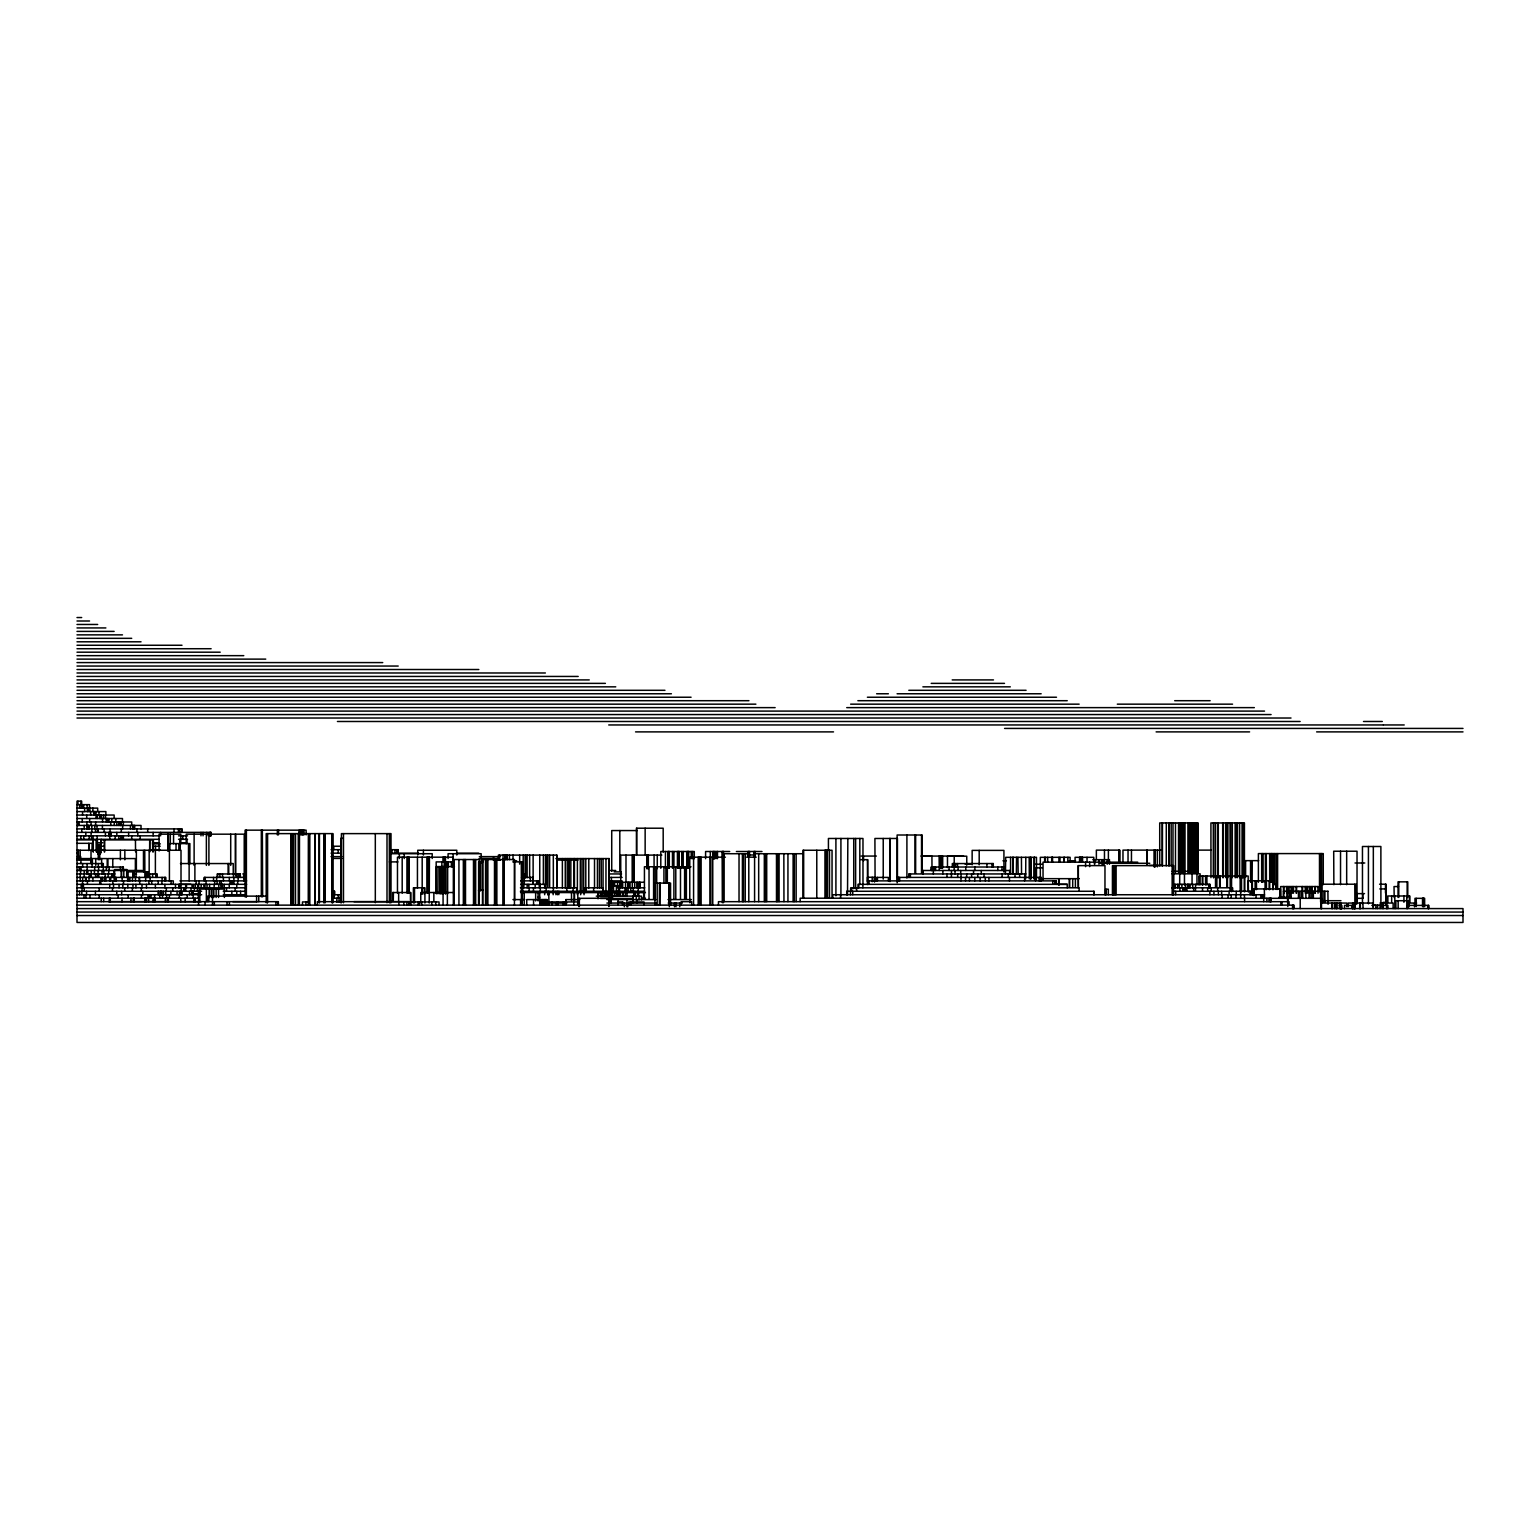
<?xml version="1.0" encoding="UTF-8"?>
<svg xmlns="http://www.w3.org/2000/svg" width="1540" height="1540" viewBox="0 0 1540 1540"><rect width="100%" height="100%" fill="white"/><g stroke="black" fill="none" stroke-linecap="round" stroke-linejoin="round"><path stroke-width="1.5" d="M77 617.54L81.678 617.54M77 621.005L89.551 621.005M77 624.47L97.675 624.47M77 627.935L105.875 627.935M77 631.4L114.133 631.4M77 634.865L122.468 634.865M77 638.33L131.709 638.33M77 641.795L141.026 641.795M77 645.26L181.99 645.26M77 648.725L211.115 648.725M77 652.19L220.201 652.19M77 655.655L243.782 655.655M77 659.12L265.746 659.12M77 662.585L382.728 662.585M77 666.05L398.206 666.05M77 669.515L478.825 669.515M77 672.98L545.372 672.98M77 676.445L578.193 676.445M77 679.91L589.262 679.91M952.201 679.91L993.473 679.91M77 683.375L605.393 683.375M931.219 683.375L1004.484 683.375M77 686.84L615.75 686.84M922.884 686.84L1010.298 686.84M77 690.305L664.953 690.305M908.812 690.305L1026.083 690.305M77 693.77L671.401 693.77M876.626 693.77L888.368 693.77M897.088 693.77L1041.156 693.77M77 697.235L691.075 697.235M867.386 697.235L1056.498 697.235M77 700.7L748.921 700.7M857.876 700.7L1067.239 700.7M1174.693 700.7L1210.151 700.7M77 704.165L755.89 704.165M850.638 704.165L1079.136 704.165M1117.308 704.165L1232.558 704.165M77 707.63L775.14 707.63M846.731 707.63L1254.33 707.63M77 711.095L1264.533 711.095M77 714.56L1271.077 714.56M77 718.025L1291.001 718.025M337.433 721.49L1300.126 721.49M1363.497 721.49L1382.285 721.49M608.724 724.955L1382.958 724.955M1383.478 724.955L1404.211 724.955M1004.581 728.42L1463 728.42M635.558 731.885L833.506 731.885M1156.117 731.885L1249.594 731.885M1316.623 731.885L1463 731.885M77 804.65L89.551 804.65L89.551 808.115M77 808.115L97.675 808.115L97.675 811.58M77 811.58L105.875 811.58L105.875 815.045M77 815.045L114.153 815.045L114.153 818.51M77 818.51L122.468 818.51L122.468 821.975M77 821.975L131.709 821.975L131.709 825.44M77 825.44L141.026 825.44L141.026 828.905M77 828.905L181.951 828.905L181.951 832.37M637.079 830.56L611.726 830.56L611.726 871.293M77 832.37L211.115 832.37L211.115 835.835M77 835.835L158.755 835.835M178.544 835.835L187.553 835.835M343.074 838.337L340.764 838.337L340.764 902.748M77 839.3L158.832 839.3M178.544 839.3L187.553 839.3M77 839.858L97.193 839.858L97.193 851.851M96.616 842.765L102.699 842.765M152.479 842.765L158.832 842.765M77 843.323L92.862 843.323L92.862 850.504M152.422 843.881L160.352 843.881M97.213 844.575L100.177 844.575L100.177 854.18M98.926 846.23L103.488 846.23M153.653 846.23L160.179 846.23M340.147 846.23L333.814 846.23L333.814 849.695M98.926 849.695L103.488 849.695M152.152 849.695L159.891 849.695M331.081 849.695L340.147 849.695M391.372 849.695L398.206 849.695L398.206 853.16M77 850.253L98.271 850.253L98.271 859.84M1119.599 850.119L1119.599 862.073L1119.676 850.119L1096.364 850.119L1096.364 859.686M1161.083 850.119L1122.968 850.119L1122.968 862.073M1197.408 850.119L1211.345 850.119M729.691 851.505L705.59 851.505L705.59 858.704M736.39 851.505L761.992 851.505M100.004 852.737L101.293 852.737M77 853.16L78.367 853.16M331.023 853.16L340.013 853.16M389.755 853.16L418.457 853.16M456.456 853.16L478.709 853.16M390.506 853.718L432.22 853.718L432.22 858.512M748.806 853.718L724.031 853.718L724.031 901.67M803.11 853.718L754.581 853.718L754.581 901.67M556.903 886.751L556.903 855.104L498.402 855.104L498.402 859.628M661.815 855.104L620.736 855.104L620.736 882.228M747.343 854.97L754.061 854.97M861.187 856.067L876.375 856.067M963.578 856.067L920.959 856.067L931.931 856.202L932.008 870.485L931.873 867.02M77 856.625L80.677 856.625L80.677 860.09M331.023 856.625L341.899 856.625M479.325 856.625L500.481 856.625M725.417 857.183L689.766 857.183L689.766 902.729M746.631 857.183L756.217 857.183M77 858.569L78.502 858.569M78.829 858.569L107.203 858.569L107.203 867.617M332.909 858.435L341.976 858.435M479.094 858.435L499.403 858.569M555.959 858.569L609.147 858.569L609.455 898.205M860.802 859.667L867.771 859.667L867.771 884.615M1092.803 859.667L1109.455 859.667L1109.455 864.21M77 860.09L92.381 860.09L92.381 863.555M493.358 860.09L500.481 860.09M557.596 860.09L578.077 860.09M513.475 860.783L516.689 860.783M1002.944 860.783L1006.409 860.783M1069.164 860.783L1075.594 860.783M1243.415 860.648L1258.719 860.648M389.389 861.899L397.917 861.899M453.472 861.899L436.167 861.899L436.167 893.123M482.809 861.899L478.632 861.899L478.632 890.717M512.801 861.899L522.349 861.899L522.349 900.322M1137.714 862.169L1043.042 862.169L1043.042 880.072M1355.007 862.997L1364.787 862.997M1100.195 863.285L1149.783 863.285M77 863.555L103.295 863.555L103.315 870.485M180.45 863.555L233.233 863.555L233.233 874.374M965.195 864.248L972.356 864.248M1035.034 864.248L1042.041 864.248M1149.033 865.365L1161.064 865.365M1078.346 865.634L1078.346 888.022L1078.193 865.634L1104.969 865.634L1104.969 894.74M454.416 866.596L436.359 866.596L436.359 893.797M691.017 866.77L644.432 866.77L644.432 899.341M77 867.02L123.335 867.02L123.335 870.485M1042.157 867.848L1035.958 867.848L1035.977 879.128M77 870.485L142.277 870.485M608.666 870.485L615.75 870.485M1172.113 871.313L1178.755 871.313M1179.486 871.313L1192.634 871.313M614.113 871.871L621.294 871.871M77 873.95L114.961 873.95M146.685 873.95L157.042 873.95L157.042 877.415M240.471 873.95L217.256 873.95L217.371 877.415M242.762 873.95L245.11 873.95M608.666 873.95L621.544 873.95M1025.89 873.95L908.812 873.95L908.927 877.415M1172.056 873.815L1200.122 873.815L1200.122 884.903M133.46 874.22L136.54 874.22M77 877.415L165.685 877.415L165.685 880.88M246.246 877.415L204.204 877.415L204.204 880.88L204.512 877.415M521.521 877.415L533.302 877.415M608.666 877.415L622.122 877.415M875.452 877.28L867.386 877.28L867.386 881.708M897.108 877.415L1041.156 877.415M1039.5 878.666L1079.29 878.666M77 880.88L173.308 880.88L173.308 884.345M179.93 880.88L246.631 880.88M520.674 880.88L538.5 880.88L538.249 884.345M609.032 880.88L622.122 880.88M867.482 880.88L1056.382 880.88L1056.382 884.345M608.82 882.266L644.278 882.266M180.334 884.326L190.902 884.326M1055.882 884.326L1067.239 884.326L1067.239 887.81M1272.579 884.21L1276.236 884.21M1379.571 884.21L1386.173 884.21L1386.173 893.085M77 884.345L246.631 884.345M520.674 884.345L544.698 884.345L544.698 887.81M1067.239 884.345L857.992 884.345L857.992 887.81M611.168 885.731L619.465 885.731M1318.048 886.559L1280.664 886.559L1280.837 897.589M1398.513 886.559L1394.027 886.559L1394.2 897.589M77 887.81L245.572 887.81M520.404 887.81L576.826 887.81L576.749 891.275M608.724 887.81L612.747 887.81M617.521 887.81L644.74 887.81M1171.786 887.81L1232.558 887.81L1232.558 891.275M1253.368 893.296L1253.368 888.926L1280.414 888.926L1280.375 897.666M1379.802 888.926L1385.75 888.926L1385.75 904.23M482.906 890.159L478.555 890.159L478.555 905.135M77 891.275L201.586 891.275M223.262 891.275L245.669 891.275M520.404 891.275L644.74 891.275M1172.825 891.275L1254.272 891.275M1283.436 891.275L1328.077 891.275M453.53 892.526L420.767 892.526L420.767 903.037M520.578 892.526L645.433 892.661M1355.835 893.624L1364.498 893.624M1386.212 893.624L1386.963 902.19M190.979 893.778L200.084 893.778M77 894.74L201.663 894.74M223.262 894.74L245.669 894.74M332.293 894.74L340.244 894.74L340.244 898.205L332.293 898.205M1264.533 894.74L832.755 894.74L832.755 898.205M266.458 896.126L207.592 896.126L207.592 901.67M596.269 896.126L609.821 896.126M611.072 896.126L641.506 896.126L641.506 899.822M537.845 897.243L539.789 897.243M1278.912 897.243L1291.309 897.243M77 898.205L198.698 898.205L198.525 905.135M613.035 898.205L578.809 898.34L578.809 906.54M641.429 898.205L645.433 898.205M1363.343 898.34L1356.779 898.34L1356.779 902.44M600.427 898.475L631.92 898.475M512.935 899.591L524.697 899.591M579.868 899.591L565.835 899.591L565.623 905.135M606.895 899.591L655.867 899.591M667.994 899.591L691.402 899.591M1320.646 900.707L1325.593 900.707M1326.44 900.707L1340.974 900.707M1408.292 900.707L1408.292 906.617L1408.446 900.707L1395.875 900.707L1395.875 908.6M77.231 901.651L278.374 901.67L278.374 905.135M108.763 901.651L201.297 901.651M232.752 901.651L257.199 901.651M336.375 901.651L341.649 901.651M353.95 901.651L408.966 901.651L408.966 905.135M308.25 901.94L302.475 901.94L302.475 905.135M408.966 901.67L317.375 901.67L317.375 905.135M409.332 901.94L439.035 901.94L439.035 905.135M1386.616 902.363L1383.228 902.363L1383.305 908.6M550.512 903.056L566.836 903.056M606.895 903.056L656.329 903.056M668.168 903.056L682.336 903.056M1321.128 903.056L1346.845 903.056L1346.845 906.752M1379.994 903.056L1393.142 903.056L1393.142 908.6M1416.646 903.056L1408.927 903.056L1408.985 906.752M77 905.135L1293.985 905.135L1293.985 908.6M1372.486 905.135L1382.169 905.135L1382.169 908.6M1339.28 905.404L1341.667 905.404L1341.667 908.6M1354.314 905.404L1344.536 905.404L1344.536 908.6M1371.948 905.404L1375.913 905.404L1375.913 908.6M1380.398 905.404L1387.906 905.404L1387.906 908.6M77 908.6L1463 908.581L1463 922.46L77 922.46L77 801.185L81.678 801.185L81.678 804.65M77 912.065L1463 912.065M77 915.53L1463 915.53M1428.754 908.6L1428.774 905.404L1407.599 905.404L1407.618 908.6L1407.926 905.404M1428.485 905.404L1428.427 908.6M1428.081 905.404L1428.081 908.6M1424.635 906.54L1424.635 898.34L1414.971 898.34L1414.971 906.54M1423.961 898.34L1423.961 906.54M1423.672 898.34L1423.672 906.54M1423.422 898.34L1423.422 906.54M1422.844 898.34L1422.844 906.54M1422.537 898.34L1422.537 906.54M1416.261 898.34L1416.261 906.54M1414.49 903.056L1414.49 906.752M1409.774 902.286L1409.774 895.991L1387.867 895.991L1387.867 902.286M1409.408 895.991L1409.408 902.286M1407.772 897.454L1407.772 881.843L1398.031 881.843L1398.031 897.454M1407.156 881.843L1407.137 897.589M1406.752 895.991L1406.829 908.6M1403.922 895.991L1403.922 902.286M1398.782 881.843L1398.782 897.454M1398.166 900.707L1398.166 908.6M1394.817 895.991L1394.817 908.6M1391.66 895.991L1391.66 902.286M1387.02 905.404L1387.02 908.6M1386.539 902.363L1386.616 908.6M1385.5 884.21L1385.5 893.085M1380.899 906.752L1380.88 846.5L1362.457 846.5L1362.476 903.826M1380.09 905.135L1380.09 908.6M1377.588 905.135L1377.588 908.6M1373.333 846.5L1373.333 906.213M1373.045 908.6L1373.045 903.056L1348.193 903.056L1348.193 906.752M1368.425 846.5L1368.425 903.826M1362.861 893.624L1362.861 897.916M1362.938 903.056L1363.054 908.6M1360.359 903.056L1360.359 908.6M1359.936 903.056L1360.032 908.6M1359.743 903.056L1359.705 908.6M1357.029 903.826L1357.029 851.216L1333.698 851.216L1333.871 884.692M1356.49 893.624L1356.49 897.916M1356.143 904.173L1356.143 884.21L1322.071 884.21L1322.167 902.094M1355.123 903.056L1355.142 908.6M1354.796 884.21L1354.911 908.6M1354.661 903.056L1354.642 908.6M1354.43 903.056L1354.314 908.6M1353.506 905.404L1353.506 908.6M1352.986 903.056L1352.89 908.6M1352.678 903.056L1352.678 906.752M1352.447 905.404L1352.447 908.6M1352.159 905.404L1352.159 908.6M1346.672 851.216L1346.672 884.692M1341.475 905.404L1341.475 908.6M1341.148 905.404L1341.109 908.6M1340.84 903.056L1340.859 908.6M1340.532 851.216L1340.532 884.692M1340.589 905.404L1340.589 908.6M1340.301 903.056L1340.301 908.6M1339.377 903.056L1339.377 908.6M1337.105 903.056L1337.105 908.6M1334.391 903.056L1334.391 908.6M1332.254 903.056L1332.254 908.6M1331.946 903.056L1331.946 908.6M1327.884 891.275L1328.077 904.269M1324.92 891.275L1324.92 902.094M1323.919 891.275L1323.919 902.094M1323.264 884.672L1323.264 853.584L1258.392 853.584L1258.392 882.285M1321.609 853.584L1321.686 884.672M1321.493 908.6L1321.493 898.34L800.146 898.205L800.146 901.67M1321.224 898.34L1321.224 908.6M1321.012 898.34L1320.82 908.6M1320.589 853.584L1320.627 902.094M1319.491 853.584L1319.491 891.853M1317.874 886.559L1318.048 893.181M1315.314 886.559L1315.314 893.181M1314.91 886.559L1314.91 893.181M1313.351 891.275L1313.351 897.762M1312.215 886.559L1312.196 893.181M1311.83 891.275L1311.811 897.762M1311.06 886.559L1311.06 893.181M1310.078 891.275L1310.078 897.762M1309.539 886.559L1309.539 893.181M1309.058 891.275L1309.077 897.762M1307.575 886.559L1307.595 893.181M1306.382 886.559L1306.382 893.181M1305.805 891.275L1305.881 897.762M1305.246 886.559L1305.246 893.181M1302.551 886.559L1302.744 897.762M1302.128 886.559L1302.128 893.181M1301.724 891.275L1301.743 897.762M1299.991 891.275L1299.991 897.762M1300.222 898.34L1300.203 908.6M1298.451 891.275L1298.451 897.762M1296.622 886.559L1296.603 893.181M1296.199 886.559L1296.199 893.181M1293.504 886.559L1293.504 893.181M1293.427 905.135L1293.427 908.6M1292.984 905.135L1292.984 908.6M1292.561 905.135L1292.561 908.6M1292.368 886.559L1292.368 893.181M1291.02 886.559L1291.175 897.762M1289.115 886.559L1289.115 893.181M1289.076 905.135L1289.076 901.67L718.449 901.67L718.449 905.135M1288.094 901.67L1288.094 905.135M1287.729 886.559L1287.902 897.762M1287.806 898.34L1287.806 906.54M1287.575 898.34L1287.575 902.44M1286.882 891.275L1286.882 897.762M1286.593 886.559L1286.593 893.181M1283.898 886.559L1283.898 893.181M1283.629 891.275L1283.629 897.762M1283.475 886.559L1283.436 897.762M1281.954 901.67L1281.954 905.135M1280.933 901.67L1280.857 905.135M1280.125 888.926L1280.087 897.666M1277.603 853.584L1277.603 889.466M1276.16 853.584L1276.16 889.466M1276.025 884.21L1276.025 888.638M1274.562 853.584L1274.562 884.672M1273.811 853.584L1273.811 884.672M1273.08 889.62L1273.08 880.745L1248.247 880.745L1248.439 891.833M1272.868 880.745L1272.868 889.62M1272.233 853.584L1272.233 882.285M1271.848 853.584L1271.848 882.285M1271.405 853.584L1271.405 882.285M1271.077 898.205L1271.077 901.67M1270.866 853.584L1270.866 882.285M1270.673 898.205L1270.673 901.67M1270.057 898.205L1270.057 901.67M1269.653 853.584L1269.711 889.62M1269.172 880.745L1269.172 889.62M1269.018 898.205L1269.018 901.67M1266.9 898.205L1266.9 901.67M1266.284 853.584L1266.438 889.62M1265.38 853.584L1265.38 882.285M1265.072 880.745L1265.052 889.62M1264.321 888.926L1264.533 898.205M1264.051 894.74L1264.282 898.205M1263.705 898.205L1263.705 901.67M1263.031 894.74L1263.031 898.205M1262.915 853.584L1262.915 882.285M1262.434 853.584L1262.434 882.285M1262.184 894.74L1262.184 898.205M1261.664 853.584L1261.664 882.285M1260.837 894.74L1260.837 898.205M1256.467 880.745L1256.486 889.62M1256.062 894.74L1256.062 898.205M1255.119 880.745L1255.119 889.62M1254.157 891.275L1254.272 894.74M1253.753 888.926L1253.926 895.471M1253.406 888.926L1253.445 895.471M1252.559 891.275L1252.559 894.74M1252.367 880.745L1252.386 891.833M1252.039 860.648L1251.827 891.833M1251.481 860.648L1251.481 882.228M1251.231 891.275L1251.231 894.74M1250.557 860.648L1250.557 882.228M1249.96 891.275L1249.96 894.74M1248.17 891.699L1248.17 876.029L1198.755 876.029L1198.909 884.98M1245.61 860.648L1245.61 877.434M1244.801 876.029L1244.801 891.699M1244.436 877.665L1244.436 822.938L1210.921 822.938L1210.96 877.665M1244.397 894.74L1244.647 901.67M1244.262 876.029L1244.262 891.699M1243.608 822.938L1243.608 877.665M1242.511 822.938L1242.511 877.665M1242.299 822.938L1242.299 877.665M1241.529 876.029L1241.529 891.699M1240.682 891.275L1240.682 898.205M1240.143 876.029L1240.162 891.699M1239.642 822.938L1239.642 877.665M1237.486 822.938L1237.486 877.665M1236.254 891.275L1236.254 894.74M1236.023 822.938L1236.023 877.665M1235.946 894.74L1235.946 898.205M1235.138 822.938L1235.138 877.665M1232.308 822.938L1232.308 877.665M1231.557 876.029L1231.576 891.699M1231.23 887.81L1231.23 891.275M1231.23 894.74L1231.23 898.205M1230.73 822.938L1230.73 877.665M1230.037 822.938L1230.21 887.232M1230.037 887.81L1230.037 891.275M1229.112 891.275L1229.112 894.74M1228.111 894.74L1228.111 898.205M1227.919 822.938L1227.919 877.665M1227.457 876.029L1227.457 887.232M1226.803 822.938L1226.918 887.232M1225.763 822.938L1225.763 877.665M1223.376 822.938L1223.376 877.665M1222.683 822.938L1222.683 877.665M1222.182 894.74L1222.182 898.205M1221.624 891.275L1221.624 894.74M1220.142 876.029L1220.161 887.232M1219.622 876.029L1219.622 887.232M1218.294 822.938L1218.294 877.665M1218.371 891.275L1218.371 894.74M1218.044 822.938L1218.044 877.665M1217.659 887.81L1217.659 891.275M1216.889 876.029L1216.87 887.232M1215.58 822.938L1215.561 877.665M1215.503 876.029L1215.522 887.232M1213.944 891.275L1213.944 894.74M1213.655 822.938L1213.655 877.665M1213.405 822.938L1213.405 877.665M1211.249 887.81L1211.249 891.275M1210.151 887.81L1210.151 884.345L1174.693 884.345L1174.693 887.81M1209.901 891.275L1209.901 894.74M1209.593 884.345L1209.593 887.81M1208.804 884.345L1208.804 887.81M1207.668 887.81L1207.668 891.275M1206.917 876.029L1206.917 884.98M1205.551 876.029L1205.57 884.98M1202.817 876.029L1202.817 884.98M1202.528 887.81L1202.528 891.275M1202.278 876.029L1202.278 884.98M1198.159 872.91L1198.159 822.938L1159.716 822.938L1159.716 865.769M1197.369 822.938L1197.408 874.027M1196.965 873.815L1196.965 884.903M1196.33 822.938L1196.33 872.91M1196.08 822.938L1196.08 872.91M1195.54 884.345L1195.464 891.275M1194.732 822.938L1194.732 872.91M1193.712 822.938L1193.712 872.91M1193.635 887.81L1193.635 891.275M1192.769 884.345L1192.769 887.81M1192.518 822.938L1192.518 872.91M1192.075 873.815L1192.056 884.903M1191.517 822.938L1191.517 872.91M1190.324 822.938L1190.324 872.91M1190.093 884.345L1190.093 887.81M1188.899 884.345L1188.899 887.81M1188.822 822.938L1188.822 872.91M1187.918 822.938L1187.918 872.91M1187.513 884.345L1187.59 887.81M1186.897 887.81L1186.897 891.275M1185.473 884.345L1185.377 891.275M1185.011 822.938L1185.011 872.91M1184.472 873.815L1184.472 884.903M1184.145 887.81L1184.145 891.275M1183.567 822.938L1183.567 872.91M1183.375 887.81L1183.375 891.275M1182.951 887.81L1182.951 891.275M1182.758 822.938L1182.758 872.91M1182.046 822.938L1182.046 872.91M1181.912 884.345L1181.912 887.81M1180.737 822.938L1180.737 872.91M1179.717 873.815L1179.659 884.903M1179.89 887.81L1179.89 891.275M1179.563 822.938L1179.563 872.91M1179.216 884.345L1179.216 887.81M1178.524 822.938L1178.524 872.91M1177.638 884.345L1177.638 887.81M1175.482 822.938L1175.482 872.91M1175.713 891.275L1175.713 894.74M1175.193 884.345L1175.193 887.81M1173.576 894.74L1173.769 865.634L1112.457 865.634L1112.457 894.74M1173.364 873.815L1173.403 887.117M1172.999 822.938L1172.941 894.74M1172.787 865.634L1172.825 894.74M1172.152 865.634L1172.152 894.74M1171.17 822.938L1171.17 865.769M1169.11 822.938L1169.11 865.769M1168.937 822.938L1168.937 865.769M1166.3 822.938L1166.261 865.769M1162.45 822.938L1162.45 865.769M1162.199 822.938L1162.199 865.769M1157.349 850.119L1157.349 866.866M1155.193 850.119L1155.193 866.866M1154.673 850.119L1154.673 866.866M1154.114 850.119L1154.114 866.866M1147.262 850.119L1147.262 864.46M1146.838 850.119L1146.838 864.46M1131.457 850.119L1131.457 862.073M1128.031 850.119L1128.031 862.073M1118.906 850.119L1118.906 862.073M1116.115 865.634L1116.134 894.74M1115.249 865.634L1115.249 894.74M1114.363 865.634L1114.344 894.74M1113.497 865.634L1113.401 894.74M1112.727 865.634L1112.727 894.74M1108.396 850.119L1108.396 862.073M1108.319 894.74L1108.319 889.196L1105.605 889.196L1105.605 894.74M1107.356 859.667L1107.221 864.21M1106.028 889.196L1106.028 894.74M1104.469 850.119L1104.469 859.686M1103.891 859.667L1103.891 864.21M1103.718 859.667L1103.718 864.21M1102.39 859.667L1102.39 864.21M1102.139 859.667L1102.139 864.21M1098.771 859.667L1098.963 864.21M1094.651 859.667L1094.651 864.21M1094.478 859.667L1094.478 864.21M1094.151 894.74L1094.151 891.275L846.731 891.275L846.731 894.74M1093.785 862.131L1093.785 857.318L1075.074 857.318L1075.074 862.131M1093.746 891.275L1093.746 894.74M1089.665 862.169L1089.665 866.654M1087.028 857.318L1087.028 862.131M1085.585 862.169L1085.585 866.654M1082.562 857.318L1082.562 862.131M1082.216 857.318L1082.216 862.131M1082.023 857.318L1081.754 862.131M1080.984 857.318L1080.984 862.131M1080.753 857.318L1080.753 862.131M1079.887 857.318L1079.887 862.131M1079.559 857.318L1079.559 862.131M1079.136 891.275L1079.136 887.81L850.677 887.81L850.446 894.74M1075.401 878.666L1075.401 887.078M1072.706 878.666L1072.706 887.078M1070.127 862.131L1070.127 857.318L1040.328 857.318L1040.328 878.955M1069.607 878.666L1069.607 887.078M1069.357 878.666L1069.357 887.078M1067.913 857.318L1067.759 862.131M1064.255 857.318L1064.255 862.131M1063.948 857.318L1063.948 862.131M1059.982 857.318L1059.982 862.131M1059.154 878.666L1059.154 884.961M1058.943 857.318L1058.943 862.131M1058.788 878.666L1058.788 884.961M1055.997 880.88L1055.997 884.345M1054.785 880.88L1054.785 884.345M1052.552 857.318L1052.552 862.131M1052.763 880.88L1052.763 884.345M1052.09 857.318L1052.09 862.131M1051.724 857.318L1051.724 862.131M1047.662 857.318L1047.72 862.131M1045.371 857.318L1045.371 862.131M1044.64 857.318L1044.64 862.131M1041.059 877.415L1041.156 880.88M1040.559 877.415L1040.559 880.88M1039.134 877.415L1039.134 880.88M1036.478 878.955L1036.478 857.318L1005.697 857.318L1005.427 873.95M1035.535 877.415L1035.535 880.88M1034.36 857.318L1034.36 878.955M1034.226 857.318L1034.226 878.955M1030.914 857.318L1030.914 878.955M1030.607 857.318L1030.607 878.955M1029.182 857.318L1029.317 878.955M1025.813 857.318L1025.64 878.955M1024.87 873.95L1024.87 877.415M1024.601 877.415L1024.601 880.88M1021.424 857.318L1021.54 874.162M1019.615 873.95L1019.615 877.415M1017.921 857.318L1018.171 874.162M1016.573 857.318L1016.362 874.162M1015.014 873.95L1015.014 877.415M1013.127 857.318L1013.127 874.162M1012.916 857.318L1012.916 874.162M1010.567 857.318L1010.567 874.162M1010.298 873.95L1010.298 870.485L922.884 870.485L922.884 873.95M1009.663 870.485L1009.605 873.95M1009.451 877.415L1009.451 880.88M1008.276 873.95L1008.276 877.415M1004.484 870.485L1004.484 867.02L931.238 867.02L931.238 870.485M1003.926 872.025L1003.926 850.388L972.144 850.388L972.144 864.826M1003.772 867.02L1003.772 870.485M1002.001 867.02L1002.001 870.485M1002.136 873.95L1002.136 877.415M997.785 867.02L997.785 870.485M993.281 867.02L993.281 863.555L952.317 863.555L952.336 867.02M993.127 863.555L993.127 867.02M991.991 863.555L991.991 867.02M988.95 877.415L988.95 880.88M986.909 863.555L986.909 867.02M985.311 877.415L985.311 880.88M984.079 873.95L984.079 877.415M981.288 870.485L981.288 873.95M980.114 877.415L980.114 880.88M979.19 850.388L979.19 864.826M977.727 873.95L977.727 877.415M974.859 867.02L974.859 870.485M974.801 877.415L974.801 880.88M973.53 870.485L973.53 873.95M971.605 873.95L971.605 877.415M969.411 877.415L969.411 880.88M966.754 865.268L966.754 856.202L947.485 856.202L947.485 867.54M966.697 873.95L966.697 877.415M965.753 867.02L965.753 870.485M965.561 877.415L965.561 880.88M961.095 873.95L960.96 880.88M960.691 870.485L960.691 873.95M958.092 867.02L958.092 870.485M957.668 873.95L957.668 877.415M957.514 863.555L957.514 867.02M955.647 863.555L955.647 867.02M955.031 870.485L955.031 873.95M954.222 856.202L954.222 865.268M954.184 867.02L954.184 870.485M953.375 863.555L953.375 867.02M951.489 870.485L951.412 877.415M949.063 867.02L949.063 870.485M946.965 873.95L946.965 877.415M942.865 870.485L942.865 873.95M942.615 856.067L942.615 868.079M942.326 856.067L942.326 868.079M941.383 856.067L941.383 868.079M941.132 856.067L941.132 868.079M939.111 856.067L939.265 870.485M935.55 867.02L935.55 870.485M934.53 867.02L934.53 870.485M933.375 867.02L933.336 873.95M931.411 867.02L931.411 870.485M923.192 870.485L923.192 873.95M922.21 873.238L922.21 835.007L897.127 835.007L897.127 882.786M921.536 835.007L921.536 873.238M915.646 835.007L915.646 873.238M914.991 835.007L914.991 873.238M910.39 873.95L910.39 877.415M909.274 873.95L909.274 877.415M906.906 835.007L906.906 878.012M899.63 877.415L899.63 880.88M898.744 877.415L898.744 880.88M898.359 877.415L898.359 880.88M897.435 881.477L897.435 838.472L874.913 838.472L875.086 881.477M890.159 838.472L890.159 881.477M889.812 838.472L889.812 881.477M888.368 880.88L888.368 877.415L876.626 877.415L876.626 880.88M883.229 838.472L883.229 879.09M877.434 877.415L877.434 880.88M874.566 877.28L874.566 881.708M874.393 877.28L874.393 881.708M872.198 877.28L872.198 881.708M869.022 880.88L869.022 884.345M867.424 859.667L867.482 884.345M863.555 856.067L863.555 860.879M862.978 883.864L862.978 838.472L828.424 838.472L828.424 850.407M862.9 884.345L862.9 887.81M859.821 838.472L859.821 883.864M858.819 884.345L858.819 887.81M856.625 887.81L856.625 891.275M855.624 838.472L855.624 888.638M853.738 838.472L853.738 888.638M852.756 891.275L852.756 894.74M851.678 887.81L851.678 891.275M847.847 838.472L847.52 894.74M847.154 891.275L847.154 894.74M840.917 838.472L840.917 895.818M840.551 894.74L840.551 898.205M835.912 838.472L835.912 895.818M832.043 898.205L832.043 850.253L802.918 850.253L802.918 898.205M829.482 850.253L829.482 898.205M827.5 850.253L827.5 898.205M826.614 850.253L826.614 898.205M825.729 850.253L825.729 898.205M824.978 850.253L824.978 898.205M816.778 850.253L816.778 898.205M803.668 850.253L803.668 898.205M796.141 853.718L796.141 901.67M794.293 853.718L794.293 901.67M793.119 853.718L793.119 901.67M787.941 853.718L787.941 901.67M783.841 853.718L783.956 901.67M779.086 853.718L779.086 901.67M777.719 853.718L777.719 901.67M776.487 853.718L776.487 901.67M766.708 853.718L766.708 901.67M765.341 853.718L765.341 901.67M764.321 853.718L764.321 901.67M758.681 853.718L758.681 901.67M755.216 851.505L755.216 856.298M754.889 851.505L754.889 856.298M754.311 851.505L754.311 856.298M749.537 851.505L749.479 856.298M749.229 851.505L749.056 856.298M748.787 851.505L748.806 901.67M748.421 851.505L748.421 856.298M747.94 851.505L747.94 856.298M745.225 853.718L745.225 901.67M743.435 853.718L743.435 901.67M742.415 853.718L742.415 901.67M739.027 853.718L739.027 901.67M723.453 851.505L723.453 856.298M723.357 857.183L723.357 902.729M723.28 851.505L723.28 856.298M722.934 851.505L722.934 858.704M722.606 851.505L722.606 858.704M722.144 851.505L722.337 902.729M717.486 851.505L717.39 858.704L717.236 851.505M715.908 851.505L715.908 858.704M714.483 858.704L714.483 851.505L714.156 858.704M713.906 851.505L713.906 858.704M713.309 851.505L713.309 858.704M712.943 851.505L712.943 858.704M712.75 857.183L712.75 905.135M710.903 857.183L710.903 905.135M710.325 851.505L710.325 858.704M709.882 857.183L709.882 905.135M701.124 857.183L701.124 905.135M700.238 857.183L700.238 905.135M699.199 857.183L699.199 905.135M698.178 857.183L698.178 905.135M694.29 858.704L694.29 851.505L660.795 851.505L660.795 868.31M693.577 857.183L693.577 905.135M692.557 851.505L692.557 858.704M691.672 905.135L691.672 901.67L681.123 901.67L681.123 905.135M691.21 851.505L691.21 858.704M688.649 851.505L688.418 868.31M688.38 851.505L688.265 868.31M687.88 851.505L687.88 868.31M687.341 851.505L687.341 868.31M686.936 851.505L686.936 868.31M686.378 866.77L686.378 899.341M685.916 866.77L685.916 899.341M685.011 866.77L685.011 899.341M684.607 866.77L684.607 899.341M683.202 851.505L683.202 868.31M681.758 851.505L681.758 868.31M680.488 866.77L680.488 899.341M679.775 903.056L679.775 906.752M679.101 851.505L679.101 868.31M678.37 851.505L678.37 868.31M677.889 851.505L677.889 868.31M677.427 851.505L677.427 868.31M675.983 903.056L675.983 906.752M675.791 866.77L675.791 899.341M674.501 903.056L674.501 906.752M673.923 851.505L673.904 899.341M672.479 851.505L672.479 868.31M670.554 905.135L670.554 883.094L654.924 883.094L654.924 905.135M669.284 851.505L669.284 868.31M669.246 883.094L669.322 906.752M668.88 851.505L668.899 868.31M668.861 883.094L668.861 905.135M668.456 851.505L668.456 868.31M668.033 851.505L668.033 868.31M667.34 866.77L667.34 883.055M665.877 866.77L665.877 883.055M665.434 851.505L665.434 868.31M663.933 866.77L663.933 883.055M663.201 852.159L663.182 828.212L636.424 828.212L636.424 854.546M660.14 883.094L660.025 905.135M659.486 883.094L659.37 905.135M657.272 855.104L657.272 868.656M657.176 883.094L657.176 905.135M656.694 866.77L656.694 883.055M655.154 866.77L655.154 899.341M654.077 855.104L654.077 868.656M653.595 866.77L653.595 899.341M649.033 866.77L649.033 899.341M648.34 855.104L648.34 868.656M648.051 855.104L648.051 868.656M647.089 855.104L647.089 868.656M646.877 855.104L646.877 868.656M645.144 828.212L645.144 854.546M644.047 905.135L644.047 901.94L628.763 901.94L628.763 905.135M643.662 892.661L643.662 898.205M640.12 882.266L640.12 887.81M639.389 882.266L639.389 887.81M639.139 896.126L638.985 899.822M638.696 892.661L638.696 896.357M638.234 887.81L638.234 891.275M637.868 882.266L637.868 887.81M637.887 892.661L637.887 896.357M637.541 892.661L637.541 896.357M637.233 899.591L637.233 903.287M636.751 828.212L636.751 854.546M636.809 882.266L636.809 887.81M636.366 896.126L636.193 899.822M635.192 892.661L635.192 896.357M634.846 891.275L634.827 896.357L634.673 892.661M634.73 882.266L634.73 887.81M634.172 892.661L634.384 896.357M634.018 855.104L634.018 882.228M634.076 892.661L634.076 896.357M633.806 855.104L633.806 882.228M633.71 892.661L633.71 896.357M633.19 887.81L633.19 891.275M633.036 896.126L633.056 903.287M632.632 855.104L632.632 882.228M632.882 896.126L632.882 899.822M632.285 855.104L632.324 887.81M630.765 887.81L630.765 891.275M630.668 901.94L630.668 905.135M630.053 882.266L630.053 887.81M628.686 882.266L628.686 887.81M628.108 887.81L628.108 891.275M627.781 903.056L627.781 906.752M627.743 882.266L627.743 887.81M627.03 892.661L627.03 896.357M626.972 899.591L626.896 906.752M626.472 887.81L626.472 891.275M625.991 855.104L625.991 882.228M625.548 882.266L625.548 887.81M625.49 892.661L625.298 896.357M625.009 887.81L625.009 891.275M624.335 903.056L624.335 906.752M622.68 882.266L622.68 887.81M622.891 892.661L622.891 896.357M622.718 905.135L622.718 901.94L617.752 901.94L617.752 905.135M622.603 892.661L622.603 896.357M622.622 901.94L622.622 905.135M622.199 882.266L622.199 887.81M620.601 873.95L620.601 877.415M620.659 882.266L620.659 887.81M620.351 882.266L620.351 887.81M620.331 892.661L620.331 896.357M619.812 830.56L619.812 871.293M619.985 892.661L619.985 896.357M619.715 882.266L619.465 891.275M619.273 887.81L619.157 891.275M618.579 885.731L618.579 891.275M618.214 891.275L618.214 894.74M618.214 899.591L618.214 903.287M617.848 901.94L617.848 905.135M617.521 882.266L617.521 885.962M617.54 892.661L617.54 896.357M617.251 892.661L617.251 896.357M616.654 891.275L616.654 894.74M616.404 885.731L616.404 891.275M614.653 882.266L614.653 885.962M614.691 892.661L614.691 896.357M614.402 892.661L614.402 896.357M614.171 882.266L614.171 885.962M613.497 882.266L613.517 891.275M613.247 882.266L613.035 891.275M612.785 882.266L612.785 885.962M612.593 882.266L612.593 885.962M612.323 882.266L612.323 885.962M612.015 892.661L612.015 898.205M611.418 877.415L611.418 880.88M611.688 892.661L611.688 898.205M611.072 882.266L611.168 891.275M610.88 882.266L610.88 887.81M610.918 899.591L610.822 903.287L610.649 899.591M610.437 882.266L610.437 887.81M610.36 889.196L610.36 894.74M609.513 882.266L609.513 887.81M609.109 858.569L608.858 906.54L608.666 898.34M606.952 891.275L606.952 894.74M605.971 858.569L605.952 892.488M605.22 892.661L605.22 896.357M604.412 891.275L604.412 894.74M603.064 858.569L603.064 892.488M602.987 891.275L602.987 887.81L584.873 887.81L584.873 891.275M602.775 892.661L602.775 896.357M601.197 858.569L601.312 887.964M601.255 892.661L601.255 896.357M600.966 892.661L600.966 896.357M599.407 858.569L599.407 887.964M598.656 892.661L598.656 896.357M598.29 892.661L598.29 896.357M598.059 892.526L598.059 898.821M597.443 858.569L597.443 887.964M594.517 858.569L594.517 887.964M593.631 887.81L593.631 891.275M588.781 858.569L588.781 887.964M586.105 887.81L586.105 891.275M585.797 858.569L585.797 892.488M585.72 887.81L585.72 891.275M584.064 891.275L584.064 894.74M583.737 858.569L583.66 892.488M582.062 858.569L581.928 892.488M580.696 891.275L580.696 894.74M580.31 858.569L580.31 892.488M579.348 898.34L579.348 906.54M577.808 892.526L577.808 900.938M577.404 858.569L577.385 894.74M577.693 905.135L577.693 901.94L557.288 901.94L557.288 905.135M574.516 892.526L574.516 900.938M574.42 858.569L574.459 887.964M574.189 892.526L574.228 900.938M573.977 858.569L573.977 887.964M573.785 901.94L573.785 905.135M573.13 887.81L573.13 891.275M571.494 892.526L571.532 900.938M570.84 858.569L570.84 887.964M567.221 858.569L567.221 887.964M566.797 887.81L566.797 891.275M565.931 899.591L566.027 905.135M565.257 858.569L565.276 887.964M565.392 901.94L565.392 905.135M563.775 901.94L563.775 905.135M563.39 901.94L563.39 905.135M562.37 858.569L562.37 887.964M558.847 891.275L558.847 894.74M557.807 901.94L557.807 905.135M557.442 891.275L557.442 894.74M556.768 855.104L556.749 887.964M556.479 905.135L556.479 901.94L548.952 901.94L548.952 905.135L548.76 892.526M555.921 891.275L555.921 894.74M553.322 855.104L553.341 886.751M553.38 887.81L553.38 891.275M553.168 891.275L553.168 894.74M551.84 901.94L551.84 905.135M549.645 855.104L549.645 886.751M548.856 891.275L548.856 894.74M547.605 855.104L547.605 886.751M547.528 855.104L547.528 886.751M547.124 905.135L547.124 899.591L526.738 899.591L526.738 905.135M546.796 899.591L546.796 905.135M546.161 887.81L546.161 891.275M546.046 899.591L546.046 905.135M545.68 855.104L545.68 886.751M545.564 855.104L545.564 884.499M545.603 899.591L545.603 905.135M545.179 899.591L545.179 905.135M544.659 891.275L544.659 894.74M544.794 899.591L544.794 905.135M544.236 899.591L544.236 905.135M543.408 899.591L543.408 905.135M543.37 855.104L543.37 884.499M542.619 899.591L542.619 905.135M541.81 899.591L541.81 905.135M540.925 899.591L540.925 905.135M540.578 899.591L540.578 905.135M540.213 884.345L540.309 891.275M539.905 899.591L539.905 905.135M539.751 855.104L539.751 884.499M539.712 892.526L539.712 900.938M539.25 884.345L539.25 887.81M538.076 880.88L538.076 884.345M538.095 892.526L538.095 900.938M536.671 880.88L536.671 884.345M535.65 892.526L535.65 900.938M535.188 884.345L535.188 887.81M533.456 887.81L533.456 891.275M533.572 899.591L533.572 905.135M533.129 855.104L533.129 882.228M533.032 877.415L532.879 884.345M530.318 877.415L530.318 880.88M529.644 855.104L529.644 877.704M529.163 887.81L529.163 891.275M528.836 884.345L528.836 887.81M527.123 855.104L527.142 877.704M527.161 884.345L527.161 887.81M525.448 855.104L525.448 877.704M525.39 855.104L525.39 877.704M524.332 884.345L524.216 873.95L522.195 873.95L522.195 877.415M524.235 892.526L524.235 905.135M523.85 884.345L523.85 887.81M523.196 855.104L523.196 877.704M522.599 873.815L522.599 893.778M522.079 899.591L522.079 905.135M521.309 861.899L521.444 905.135M520.578 899.591L520.578 905.135M519.673 855.104L519.673 864.152M514.63 861.899L514.63 900.322M514.437 905.135L514.476 859.532L482.482 859.532L482.482 905.135M513.013 855.104L513.013 859.628M509.432 855.104L509.451 859.628M507.141 855.104L507.141 859.628M507.084 855.104L507.084 859.628M505.293 855.104L505.293 859.628M505.178 855.104L505.178 859.628M504.157 859.532L504.061 905.135M503.888 859.532L503.888 905.135M503.06 855.104L503.041 859.628M502.868 859.532L502.868 905.135M499.422 855.104L499.46 859.628M496.862 859.532L496.862 905.135M495.784 859.532L495.784 905.135M494.494 859.532L494.494 905.135M493.531 856.625L493.531 860.09M487.872 859.532L487.872 905.135M487.083 859.532L487.083 905.135M485.543 859.532L485.543 905.135M482.771 859.532L482.809 905.135M481.154 863.305L481.154 853.718L448.082 853.718L448.082 858.512M480.596 861.899L480.596 890.717M480.307 861.899L480.307 890.717M479.229 905.135L479.229 859.532L453.434 859.532L453.434 905.135M479.017 861.899L479.017 890.717M475.668 859.532L475.668 905.135M474.262 859.532L474.262 905.135M473.492 859.532L473.492 905.135M465.503 859.532L465.503 905.135M464.887 859.532L464.887 905.135M464.175 859.532L464.175 905.135M463.347 859.532L463.347 905.135M458.939 859.532L458.939 905.135M456.803 855.047L456.803 850.253L417.744 850.253L417.744 855.047M453.915 859.532L453.915 905.135M453.665 859.532L453.665 905.135M453.145 853.718L453.145 860.899M453.01 861.899L453.01 866.693M452.875 861.976L452.875 857.183L397.474 857.183L397.474 893.142M451.952 861.899L451.952 866.693M451.393 861.899L451.393 866.693M448.333 861.899L448.333 866.693M447.793 861.899L447.793 866.693M447.659 866.596L447.659 893.797M447.37 892.526L447.37 905.135M447.004 861.899L447.004 866.693M446.465 861.899L446.465 866.693M446.1 861.899L446.1 866.693M445.734 861.899L445.792 893.797M445.464 857.183L445.483 893.797M445.137 861.899L445.137 866.693M444.579 857.183L444.694 866.693M444.329 861.899L444.329 866.693M443.713 857.183L443.713 861.976M443.693 866.596L443.693 893.797M443.52 866.596L443.52 893.797M443 857.183L443 861.976M443.077 892.526L443.077 905.135M442.596 866.596L442.596 893.797M442.307 866.596L442.307 893.797M441.865 861.899L441.865 866.693M441.48 866.596L441.48 893.797M440.248 866.596L440.248 893.797M439.959 866.596L439.959 893.797M438.111 866.596L437.938 893.797M435.724 901.67L435.724 905.135M433.856 892.526L433.856 900.938M431.778 901.67L431.778 905.135M429.429 857.183L429.217 903.037M428.543 857.183L428.543 893.142M427.485 857.183L427.485 893.142M427.138 857.183L427.138 893.142M424.905 903.037L424.944 887.81L413.394 887.81L413.394 902.96M424.27 887.81L424.27 894.297M423.404 850.253L423.404 855.047M422.191 857.183L422.191 888.349M421.729 901.94L421.729 905.135M419.265 901.94L419.265 905.135M418.149 901.94L418.149 905.135M417.436 857.183L417.436 888.349M414.53 887.81L414.53 902.96M410.699 905.135L410.699 892.526L392.681 892.526L392.681 900.938M410.506 892.526L410.506 905.135M409.024 857.183L409.024 893.142M408.928 901.67L408.928 905.135M408.601 857.183L408.601 893.142M407.542 857.183L407.542 893.142M407.137 857.183L407.137 893.142M406.887 901.67L406.887 905.135M404.231 853.718L404.231 858.512M403.827 901.67L403.827 905.135M402.19 857.183L402.19 893.142M399.341 853.718L399.341 858.512M398.879 901.67L398.879 905.135M398.648 892.526L398.648 900.938M397.859 849.695L397.859 853.16M396.723 849.695L396.723 853.16M394.972 849.695L394.972 853.16M393.412 892.526L393.278 901.189M392.95 892.526L392.95 900.938M391.988 849.695L391.988 853.16M391.006 902.748L391.006 833.621L341.418 833.621L341.418 902.748M390.217 833.621L390.217 902.748M389.331 833.621L389.331 902.748M387.002 833.621L387.002 902.748M375.317 833.621L375.317 902.748M343.478 833.621L343.478 902.748M339.05 898.205L339.05 901.67M338.222 849.695L338.222 853.16M338.242 894.74L338.242 898.205M336.856 898.205L336.856 901.67M334.661 894.74L334.661 891.275L332.833 891.275L332.833 894.74M334.353 891.275L334.296 898.205M333.911 891.275L333.911 894.74M332.929 902.748L332.929 833.621L266.208 833.621L266.208 902.748M332.428 833.621L332.428 902.748M331.909 833.621L331.909 902.748M325.248 833.621L325.248 902.748M324.228 833.621L324.228 902.748M323.785 833.621L323.785 902.748M319.435 833.621L319.435 902.748M319.107 833.621L319.107 902.748M315.2 833.621L315.2 905.135M314.872 833.621L314.872 905.135M309.675 833.621L309.675 905.135M309.386 833.621L309.386 905.135M308.366 833.621L308.25 905.135M306.114 834.911L306.114 830.156L245.091 830.156L245.091 896.896M305.902 901.94L305.902 905.135M304.015 830.156L304.015 834.911M303.168 830.156L303.168 834.911M302.552 830.156L302.552 834.911M301.705 830.156L301.705 834.911M300.743 830.156L300.743 834.911M299.492 830.156L299.395 905.135M299.145 830.156L299.145 834.911M298.702 833.621L298.702 905.135M298.317 833.621L298.317 905.135M295.488 833.621L295.488 905.135M293.697 833.621L293.486 905.135M292.485 833.621L292.485 905.135M291.291 833.621L291.291 905.135M291.002 833.621L291.002 905.135M278.682 830.156L278.394 834.911M277.739 901.67L277.739 905.135M277.373 830.156L277.373 834.911M275.91 901.67L275.91 905.135M267.517 833.621L267.517 902.748M267.325 833.621L267.325 902.748M262.339 830.156L262.628 896.896M261.319 830.156L261.319 896.896M258.758 896.126L258.758 901.67M256.603 896.126L256.603 901.67M246.4 830.156L246.4 896.896M246.092 830.156L246.092 896.896M244.359 873.95L244.359 877.415M244.225 875.009L244.225 834.179L186.205 834.179L186.205 843.785M243.801 880.88L243.801 873.95L243.513 877.415M240.587 891.275L240.587 894.74M240.202 873.95L240.471 877.415M238.777 873.95L238.777 877.415M238.161 877.415L238.161 880.88M237.699 880.88L237.699 884.345M237.122 873.95L237.122 877.415M236.756 884.345L236.756 887.81M236.775 891.275L236.775 894.74M236.217 873.95L236.217 877.415M235.697 834.179L235.697 875.009M235.331 834.179L235.331 875.009M235.158 887.81L235.158 891.275M233.907 877.415L233.907 884.345M233.464 873.95L233.464 877.415M232.694 880.88L232.694 884.345M231.847 891.275L231.847 894.74M231.308 880.88L231.385 884.345M230.711 834.179L230.711 865.403M230.769 880.88L230.769 884.345M229.999 880.88L229.999 884.345M229.325 877.415L229.325 880.88M229.383 901.67L229.383 905.135M229.229 884.345L229.229 887.81M228.748 863.555L228.748 874.374M228.093 863.555L228.093 874.374M227.054 901.67L227.054 905.135M226.515 887.81L226.515 891.275M224.224 884.345L224.224 887.81M224.378 897.474L224.378 889.061L199.853 889.061L199.853 901.67M223.396 877.415L223.396 880.88M222.472 873.95L222.472 877.415M222.472 884.345L222.472 887.81M221.895 884.345L221.895 887.81M221.279 880.88L221.471 887.81M221.202 884.345L221.202 887.81M219.874 873.95L219.874 877.415M219.662 880.88L219.662 884.345M218.796 884.345L218.796 887.81M218.545 889.061L218.545 897.474M217.602 873.95L217.602 877.415M217.102 880.88L217.102 884.345M216.601 877.415L216.601 880.88M216.139 889.061L216.139 897.474M214.695 880.88L214.695 884.345M214.33 901.67L214.33 905.135M214.156 884.345L214.156 887.81M213.637 889.061L213.637 897.474M213.54 877.415L213.54 880.88M213.406 889.061L213.54 897.474M212.481 896.126L212.539 905.135M211.596 889.061L211.596 897.474M210.73 832.37L210.73 835.835M210.403 832.37L210.403 835.835M209.594 884.345L209.594 887.81M209.382 832.37L209.382 835.835M208.901 834.179L208.901 865.403M208.785 896.126L208.785 901.67M207.034 884.345L207.034 887.81M206.784 832.37L206.784 835.835M206.379 834.179L206.379 865.403M206.36 889.061L206.36 901.67M206.052 880.88L206.052 884.345M205.263 877.415L205.263 880.88M204.955 884.345L204.955 887.81M205.07 901.67L205.07 905.135M203.896 884.345L203.896 887.81M203.049 832.37L203.049 835.835M201.162 884.345L201.162 887.81M200.989 832.37L200.989 835.835M200.238 891.275L200.238 894.74M199.218 887.81L199.218 891.275M199.064 880.88L199.064 884.345M198.583 884.345L198.583 887.81M198.333 891.275L198.314 898.205M197.89 884.615L197.89 887.81M197.351 887.81L197.351 891.275M196.158 880.88L196.158 884.345M195.31 884.615L195.31 887.81M195.234 898.205L195.234 901.67M194.887 863.555L194.887 880.88M194.387 887.81L194.387 891.275M194.117 834.179L194.117 865.403M193.847 898.205L193.847 901.67M193.482 884.615L193.482 887.81M193.212 898.205L193.077 891.275L192.904 894.74M192.5 891.275L192.5 894.74M192.288 891.275L192.288 894.74M192.038 884.615L192.038 887.81M191.903 891.275L191.903 894.74M191.037 887.81L191.037 891.275M189.882 863.882L189.882 843.593L169.881 843.593L169.881 850.369M189.497 891.275L189.497 894.74M189.131 863.555L189.131 880.88M188.496 843.593L188.496 863.882M187.264 894.74L187.264 898.205M187.033 839.3L187.033 842.765L179.756 842.765L179.756 839.3M186.494 884.615L186.494 887.81M185.685 884.615L185.666 891.275M185.204 887.81L185.204 891.275M185.166 898.205L185.166 901.67M184.916 887.81L184.916 891.275M184.28 887.81L184.28 891.275M183.818 887.81L183.818 891.275M182.76 835.835L182.76 839.3M182.009 891.275L182.105 894.74M181.778 828.905L181.605 832.37M181.277 887.81L181.335 894.74M181.008 888.619L181.008 850.253L144.048 850.253L144.048 871.832M180.815 843.785L180.815 834.179L159.063 834.179L159.101 850.985M180.738 891.275L180.738 894.74M180.758 898.205L180.758 901.67M180.142 843.593L180.142 850.369M179.949 884.345L179.949 887.81M179.834 828.905L179.834 832.37M179.834 843.593L179.834 850.369M179.602 884.345L179.602 887.81M179.487 891.275L179.256 898.205M178.852 843.593L178.852 850.369M178.756 884.345L178.756 887.81M178.448 828.905L178.448 832.37M177.081 891.275L177.081 894.74M176.022 843.593L176.022 850.369M175.464 884.345L175.464 887.81M174.02 828.905L174.02 832.37M173.558 834.179L173.558 843.785M172.73 887.81L172.73 891.275M171.113 880.88L171.113 884.345M170.882 891.275L170.882 894.74M170.324 834.179L170.324 843.785M169.419 850.253L169.419 881.419M169.362 894.74L169.362 898.205M168.457 834.179L168.457 850.985M168.341 898.205L168.341 901.67M168.168 834.179L168.303 850.985M167.764 834.179L167.764 850.985M167.263 898.205L167.263 901.67M166.647 894.74L166.647 898.205M166.339 887.81L166.339 891.275M165.723 891.275L165.723 894.74M165.415 877.415L165.415 880.88M165.319 898.205L165.319 901.67M164.915 884.345L164.915 887.81M164.645 877.415L164.645 880.88M163.49 891.275L163.49 894.74M162.489 894.74L162.489 898.205M162.104 877.415L162.104 880.88M161.892 880.88L161.892 884.345M161.854 891.275L161.854 894.74M160.969 891.275L160.969 894.74M160.718 891.275L160.718 894.74M160.622 832.37L160.622 835.835M160.487 891.275L160.487 894.74M159.756 894.74L159.756 898.205M158.774 891.275L158.774 894.74M158.235 880.88L158.235 884.345M158.062 891.275L158.062 894.74M156.695 873.95L156.695 877.415M155.809 873.95L155.809 877.415M155.559 846.23L155.559 849.695M155.386 850.253L155.386 874.22M155.367 884.345L155.367 887.81M154.982 898.205L154.982 901.67M154.616 894.74L154.616 898.205M154.462 898.205L154.462 901.67M153.403 851.851L153.403 839.858L101.159 839.858L101.159 851.851M153.134 832.37L153.134 835.835M153.018 898.205L153.018 901.67M152.633 839.858L152.633 851.851M152.595 873.95L152.595 877.415M151.671 880.88L151.671 884.345M150.978 894.74L150.978 898.205M150.112 877.415L150.112 880.88M149.649 873.95L149.649 877.415M149.419 894.74L149.419 898.205M149.168 850.253L149.168 874.22M148.88 880.88L148.88 884.345M148.475 894.74L148.687 901.67M148.187 877.415L148.187 871.871L136.04 871.871L136.04 877.415M148.283 894.74L148.148 898.205M147.956 873.95L147.956 877.415M147.686 828.905L147.686 832.37M147.243 871.871L147.243 877.415M147.128 871.871L147.128 877.415M146.57 898.205L146.57 901.67M146.454 884.345L146.454 887.81M145.799 871.871L145.645 880.88M145.434 898.205L145.434 901.67M144.76 850.253L144.895 877.415M144.722 898.205L144.722 901.67M143.47 871.832L143.47 850.253L99.734 850.253L99.734 859.84M142.816 891.275L142.816 894.74M141.988 884.345L141.988 887.81M141.449 894.74L141.449 898.205M141.334 887.81L141.334 891.275M140.178 835.835L140.178 839.3M139.543 877.415L139.736 884.345M139.197 877.415L139.197 880.88M137.83 832.37L137.83 835.835M136.906 828.905L136.906 832.37M136.367 850.253L136.367 871.832M135.924 884.345L135.924 887.81M135.443 839.858L135.559 851.851M135.366 869.869L135.366 858.569L107.954 858.569L107.954 867.617M135.462 877.415L135.462 880.88M134.712 825.44L134.654 828.905M134.211 825.44L134.211 828.905M134.192 877.415L134.192 871.871L126.684 871.871L126.684 877.415M134.134 898.205L134.134 901.67M133.807 898.205L133.807 901.67M133.653 825.44L133.653 828.905M133.633 871.871L133.46 877.415M133.306 898.205L133.306 901.67M132.883 825.44L132.883 828.905M132.767 871.871L132.767 877.415M132.96 884.345L132.96 887.81M132.459 877.415L132.459 880.88M132.401 887.81L132.401 891.275M131.689 835.835L131.689 839.3M130.958 898.205L130.958 901.67M130.457 825.44L130.457 828.905M129.88 877.415L129.88 880.88M128.629 832.37L128.629 835.835M128.783 877.415L128.783 880.88M128.224 894.74L128.224 898.205M128.109 871.871L128.109 877.415M127.666 877.415L127.666 880.88M127.82 884.345L127.82 887.81M127.223 877.415L126.934 869.523L114.595 869.523L114.595 877.415M124.836 850.253L124.836 859.84M124.682 887.81L124.682 891.275M123.797 869.523L123.797 877.415M123.527 880.88L123.527 884.345M123.354 821.975L123.354 825.44M123.373 835.835L123.373 839.3M122.969 867.02L122.969 870.485M122.815 884.345L122.815 887.81M122.623 825.44L122.623 828.905M122.16 877.415L122.16 880.88M121.968 835.835L121.968 839.3M122.007 898.205L122.007 901.67M121.583 835.835L121.583 839.3M121.602 869.523L121.602 877.415M121.66 891.275L121.66 894.74M121.256 821.975L121.256 825.44M121.314 828.905L121.314 832.37M121.294 869.523L121.294 877.415M120.948 835.835L120.948 839.3M120.543 821.975L120.543 825.44M120.293 821.975L120.293 825.44M120.389 850.253L120.389 859.84M120.389 867.02L120.389 870.485M120.197 821.975L120.197 825.44M119.042 884.345L119.042 887.81M118.773 821.975L118.773 825.44M118.83 835.835L118.83 839.3M118.157 894.74L118.157 898.205M116.828 821.975L116.828 825.44M116.828 832.37L116.828 835.835M116.77 891.275L116.77 894.74M116.289 877.415L116.289 880.88M115.808 818.51L115.808 821.975M115.192 835.835L115.192 839.3M115.25 877.415L115.25 880.88M114.287 821.975L114.287 825.44M114.21 877.415L114.21 880.88M113.999 870.485L113.999 873.95M113.536 884.345L113.536 887.81M113.094 873.95L113.094 877.415M112.824 880.88L112.824 884.345M112.786 858.569L112.786 867.617M112.497 887.81L112.497 891.275M111.766 818.51L111.766 821.975M111.708 873.95L111.689 877.415M111.207 832.37L111.207 835.835M110.784 821.975L110.784 825.44M110.707 877.415L110.707 880.88M110.283 898.205L110.283 901.67M110.052 828.905L110.245 835.835M110.245 877.415L110.245 880.88M109.764 835.835L109.764 839.3M109.667 877.415L109.667 880.88M109.725 884.345L109.725 887.81M109.205 867.02L109.205 870.485M109.282 898.205L109.225 901.67M108.955 818.51L108.955 821.975M108.743 832.37L108.743 835.835M108.666 870.485L108.666 873.95M108.166 873.95L108.166 877.415M107.684 818.51L107.684 821.975M106.26 818.51L106.26 821.975M106.299 867.02L106.299 870.485M105.933 877.415L105.933 880.88M105.509 815.045L105.509 818.51M105.413 832.37L105.413 835.835M105.163 873.95L105.163 877.415M104.72 839.858L104.72 851.851M104.239 839.858L104.239 851.851M104.431 877.415L104.431 880.88M104.123 828.905L104.123 832.37M103.854 870.485L103.854 873.95M103.526 815.045L103.526 818.51M103.7 898.205L103.7 901.67M102.564 818.51L102.564 821.975M102.622 863.555L102.622 867.02M102.41 825.44L102.41 828.905M102.506 877.415L102.506 880.88M102.083 870.485L102.083 873.95M102.044 877.415L102.044 880.88M101.621 858.569L101.659 867.02M101.351 815.045L101.351 818.51M101.274 839.3L101.274 842.765M101.062 815.045L101.062 818.51M101.236 898.205L101.236 901.67M100.793 815.045L100.793 818.51M100.928 842.765L100.928 846.23M100.909 877.415L100.735 884.345M99.696 815.045L99.696 818.51M99.715 880.88L99.715 884.345M99.195 844.575L99.195 854.18M99.215 887.81L99.215 891.275M99.234 894.74L99.234 898.205M98.984 811.58L98.984 815.045M98.733 873.95L98.733 877.415M98.618 867.02L98.618 870.485M98.136 828.905L98.252 832.37M98.348 863.555L98.348 867.02M98.079 870.485L98.079 873.95M97.886 844.575L97.886 854.18M97.463 828.905L97.463 832.37M97.444 839.3L97.444 842.765M97.367 815.045L97.367 818.51M97.193 835.835L97.193 839.3M97.367 873.95L97.367 877.415M97.001 825.44L97.001 828.905M96.539 839.858L96.558 851.851M96.327 839.858L96.327 851.851M95.961 811.58L96.096 818.51M95.634 821.975L95.634 825.44M95.73 858.569L95.73 865.345M95.519 873.95L95.519 877.415M95.48 828.905L95.48 832.37M95.422 891.275L95.422 894.74M94.96 811.58L94.96 815.045M94.575 811.58L94.575 815.045M94.787 825.44L94.787 828.905M94.671 867.02L94.671 870.485M94.344 811.58L94.344 815.045M94.421 870.485L94.421 873.95M93.748 811.58L93.748 815.045M93.266 839.858L93.266 851.851M93.093 835.835L93.093 839.3M93.209 839.858L93.209 851.851M92.881 808.115L92.881 811.58M92.92 877.415L92.92 880.88M92.15 843.323L91.977 850.504M92.092 863.555L92.092 867.02M91.803 825.44L91.861 832.37M91.938 860.09L91.938 863.555M91.514 835.835L91.514 839.3M91.072 821.975L91.072 825.44M91.11 832.37L91.11 835.835M91.014 850.253L91.014 859.84M91.207 870.485L91.284 877.415M90.764 860.09L90.764 863.555M90.648 811.58L90.648 815.045M90.533 873.95L90.533 877.415M89.859 808.115L89.859 811.58M89.975 894.74L89.975 898.205M89.647 818.51L89.647 821.975M89.224 835.835L89.224 839.3M89.224 873.95L89.224 877.415M88.935 825.44L88.935 828.905M89.012 877.415L89.012 880.88M88.646 825.44L88.646 828.905M88.223 808.115L88.127 811.58M88.223 825.44L88.223 828.905M87.819 870.485L87.819 873.95M87.376 808.115L87.376 811.58M87.222 873.95L87.126 863.555M87.414 880.88L87.414 884.345M87.145 804.65L87.145 808.115M86.875 821.975L86.837 828.905M86.702 815.045L86.702 818.51M86.644 870.485L86.644 873.95M86.548 891.275L86.548 894.74M86.086 877.415L86.086 880.88M85.894 894.74L85.894 898.205M85.817 832.37L85.817 835.835M85.566 877.415L85.566 880.88M84.623 808.115L84.623 811.58M84.276 870.485L84.142 877.415M84.18 825.44L84.18 828.905M84.257 887.81L84.257 891.275M84.007 894.74L84.007 898.205M83.68 804.65L83.68 808.115M83.737 835.835L83.737 839.3M83.449 884.345L83.449 887.81M82.756 804.65L82.756 808.115M82.659 877.415L82.659 880.88M82.563 811.58L82.563 815.045M82.64 863.555L82.64 867.02M82.544 880.88L82.544 887.81M82.275 818.51L82.275 821.975M82.063 887.81L82.063 891.275M81.755 828.905L81.755 832.37M81.832 891.275L81.832 894.74M81.273 804.65L81.273 808.115M81.081 867.02L81.081 870.485M81.158 884.345L81.158 887.81M80.966 801.185L80.966 804.65M80.792 835.835L80.792 839.3M80.927 860.09L80.927 863.555M80.581 870.485L80.581 873.95M80.234 850.253L80.195 860.09M80.215 873.95L80.176 880.88M79.868 856.625L79.868 860.09M79.965 867.02L79.926 870.485M79.618 804.65L79.618 808.115M79.522 856.625L79.522 860.09M79.522 891.275L79.522 894.74M79.214 867.02L79.214 870.485M78.886 821.975L78.886 825.44M78.482 821.975L78.482 825.44M78.463 850.253L78.463 857.434M77.924 801.185L77.924 804.65M78.04 821.975L78.04 825.44M1336.181 908.6L1336.181 903.056L1336.104 908.6M1321.147 884.672L1321.147 853.584L1320.993 884.672M1289.635 897.762L1289.635 891.275L1289.635 897.762M1232.327 891.275L1232.327 887.81L1232.135 891.275M1188.072 887.81L1188.072 884.345L1187.86 887.81M939.997 868.079L939.997 856.067L939.881 868.079M753.946 856.298L753.946 851.505L753.83 856.298M678.774 868.31L678.871 851.505L678.755 868.31M606.683 896.357L606.683 892.661L606.49 896.357M569.049 887.964L569.049 858.569L569.03 887.964M547.894 894.74L547.894 891.275L547.836 894.74M421.922 894.297L421.922 887.81L421.69 894.297M209.44 897.474L209.44 889.061L209.382 897.474M149.727 851.851L149.727 839.858L149.63 851.851M107.107 821.975L107.107 818.51L107.011 821.975M88.781 850.504L88.781 843.323L88.704 850.504"/></g></svg>
